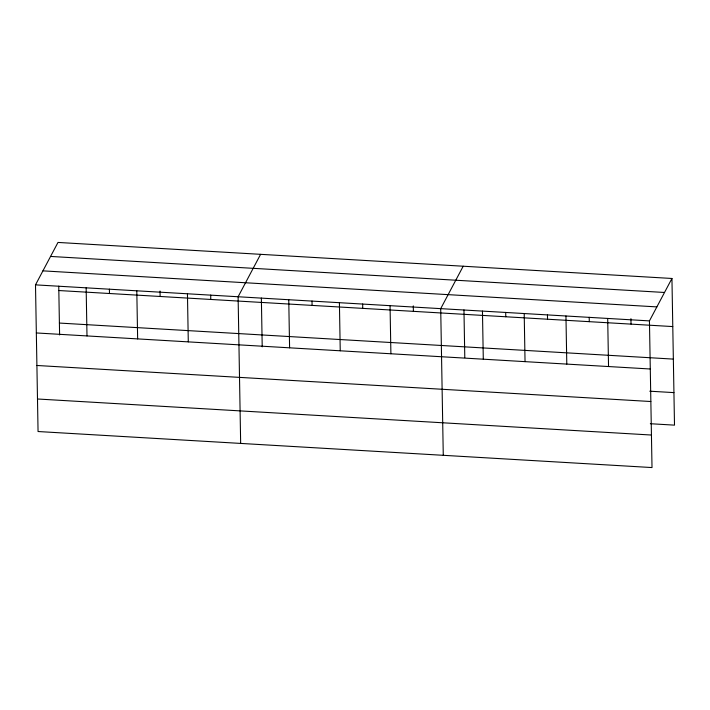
<?xml version="1.0" encoding="UTF-8"?>
<svg xmlns="http://www.w3.org/2000/svg" width="710" height="710" viewBox="0 0 710 710"><rect width="100%" height="100%" fill="white"/><g stroke="black" fill="none" stroke-linecap="round" stroke-linejoin="round"><path stroke-width="1.06" d="M671.944 278.471L649.446 320.893L652.011 467.562L38.056 431.529L35.5 284.861L57.989 242.438L671.944 278.471L674.5 425.139L650.333 423.719M260.597 254.331L238.107 296.753L240.663 443.422M463.195 266.223L440.706 308.646L443.271 455.314M50.57 256.434L664.516 292.476M42.919 270.856L656.874 306.897M35.5 284.861L649.446 320.893M58.832 290.532L672.778 326.573M59.4 323.059L673.346 359.1M36.343 332.954L650.289 368.996M649.765 391.192L673.932 392.612M36.911 365.481L650.857 401.523M37.488 398.993L651.443 435.035M630.933 318.657L631.03 324.124M607.698 318.444L608.541 366.546M589.202 317.299L589.282 321.674M565.95 315.994L566.793 364.097M547.454 314.849L547.534 319.225M524.202 313.545L525.045 361.647M505.706 312.4L505.786 316.767M482.454 311.095L483.297 359.189M463.958 309.95L464.793 357.662M413.291 305.886L413.389 311.344M390.056 305.673L390.899 353.766M362.659 304.004L362.739 308.371M339.407 302.7L340.241 350.793M312.01 301.031L312.08 305.398M288.757 299.726L289.591 347.82M261.36 298.058L262.212 346.844M210.71 295.085L210.781 299.451M187.449 293.78L188.292 341.874M160.034 291.02L160.132 296.478M136.799 290.807L137.642 338.901M109.402 289.139L109.482 293.505M86.15 287.834L86.993 335.928M58.752 286.166L59.604 334.951"/></g></svg>
